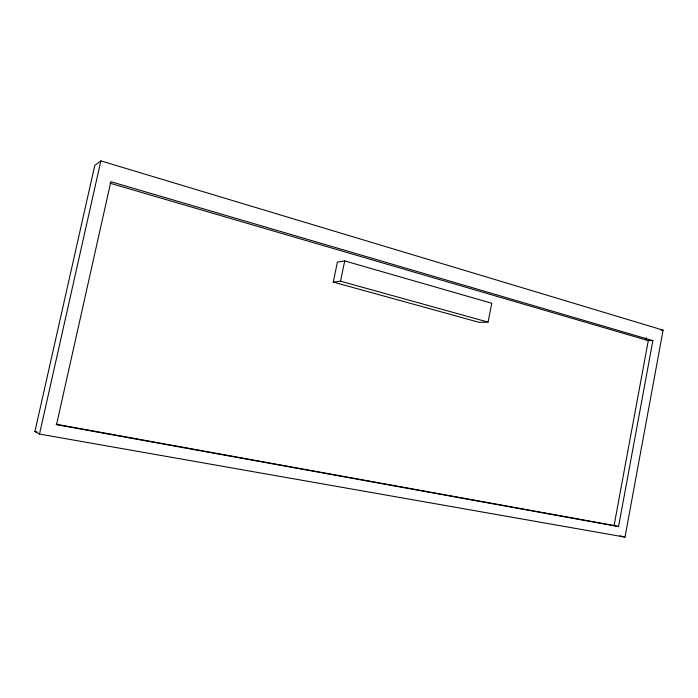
<?xml version="1.0" encoding="UTF-8"?>
<svg xmlns="http://www.w3.org/2000/svg" width="698" height="698" viewBox="0 0 698 698"><rect width="100%" height="100%" fill="white"/><g stroke="black" fill="none" stroke-linecap="round" stroke-linejoin="round"><path stroke-width="1.05" d="M645.79 339.935L646.182 337.797M618.541 526.606L614.083 525.498L648.285 340.607L652.883 340.615L618.541 526.606L56.521 424.681L110.851 181.689L652.883 340.615M624.998 537.12L663.1 330.154L100.861 160.88L94.771 165.443L34.9 431.573L39.498 434.069L624.998 537.12L620.007 535.82M488.059 322.11L491.758 303.264L344.725 260.93L337.396 262.116L333.26 282.079L479.212 322.354L488.059 322.11L340.545 281.198L333.26 282.079M340.545 281.198L344.725 260.93M39.498 434.069L100.861 160.88M661.032 330.171L663.1 330.154M34.9 431.573L37.046 431.957M56.093 424.209L614.083 525.498M110.005 183.199L648.285 340.607"/></g></svg>
